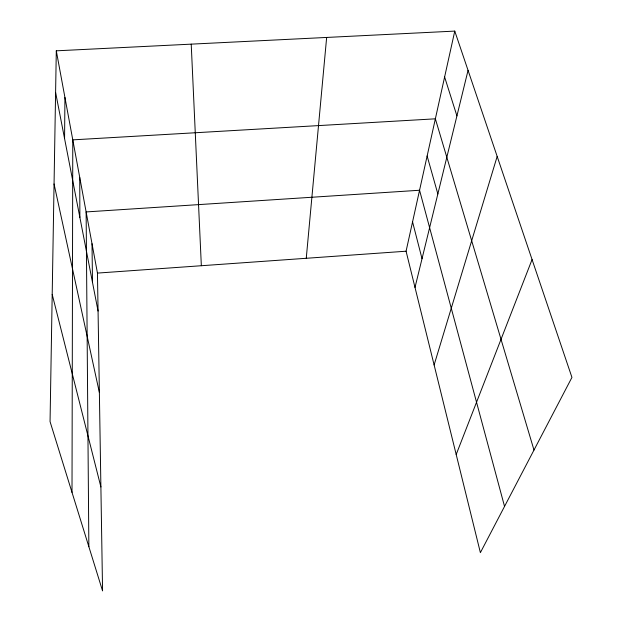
<?xml version="1.0" encoding="UTF-8"?>
<svg xmlns="http://www.w3.org/2000/svg" width="622" height="622" viewBox="0 0 622 622"><rect width="100%" height="100%" fill="white"/><g stroke="black" fill="none" stroke-linecap="round" stroke-linejoin="round"><path stroke-width="0.93" d="M72.004 492.36L72.782 139.864L435.369 118.818L533.987 450.048M64.571 138.605L64.937 97.491M56.299 50.825L50.055 421.599L102.568 590.9L97.452 273.089L56.299 50.825L454.768 31.1L571.945 377.406L480.386 552.639L406.073 251.21L454.768 31.1M306.257 258.285L326.651 37.444M415.006 287.442L468.055 70.348M434.117 364.958L497.172 156.417M456.19 454.511L532.067 259.553M97.452 273.089L406.073 251.21M444.621 76.988L456.921 115.894M427.135 156.005L437.849 193.955M504.535 506.409L419.562 190.254L86.124 211.931L88.86 546.699M412.565 221.891L422.027 258.721M52.194 294.4L100.896 486.956M54.052 183.956L99.372 392.505M55.599 92.398L98.058 311.062M191.218 44.146L201.341 265.726M92.009 243.715L92.491 282.365M79.74 177.433L79.873 217.397"/></g></svg>
